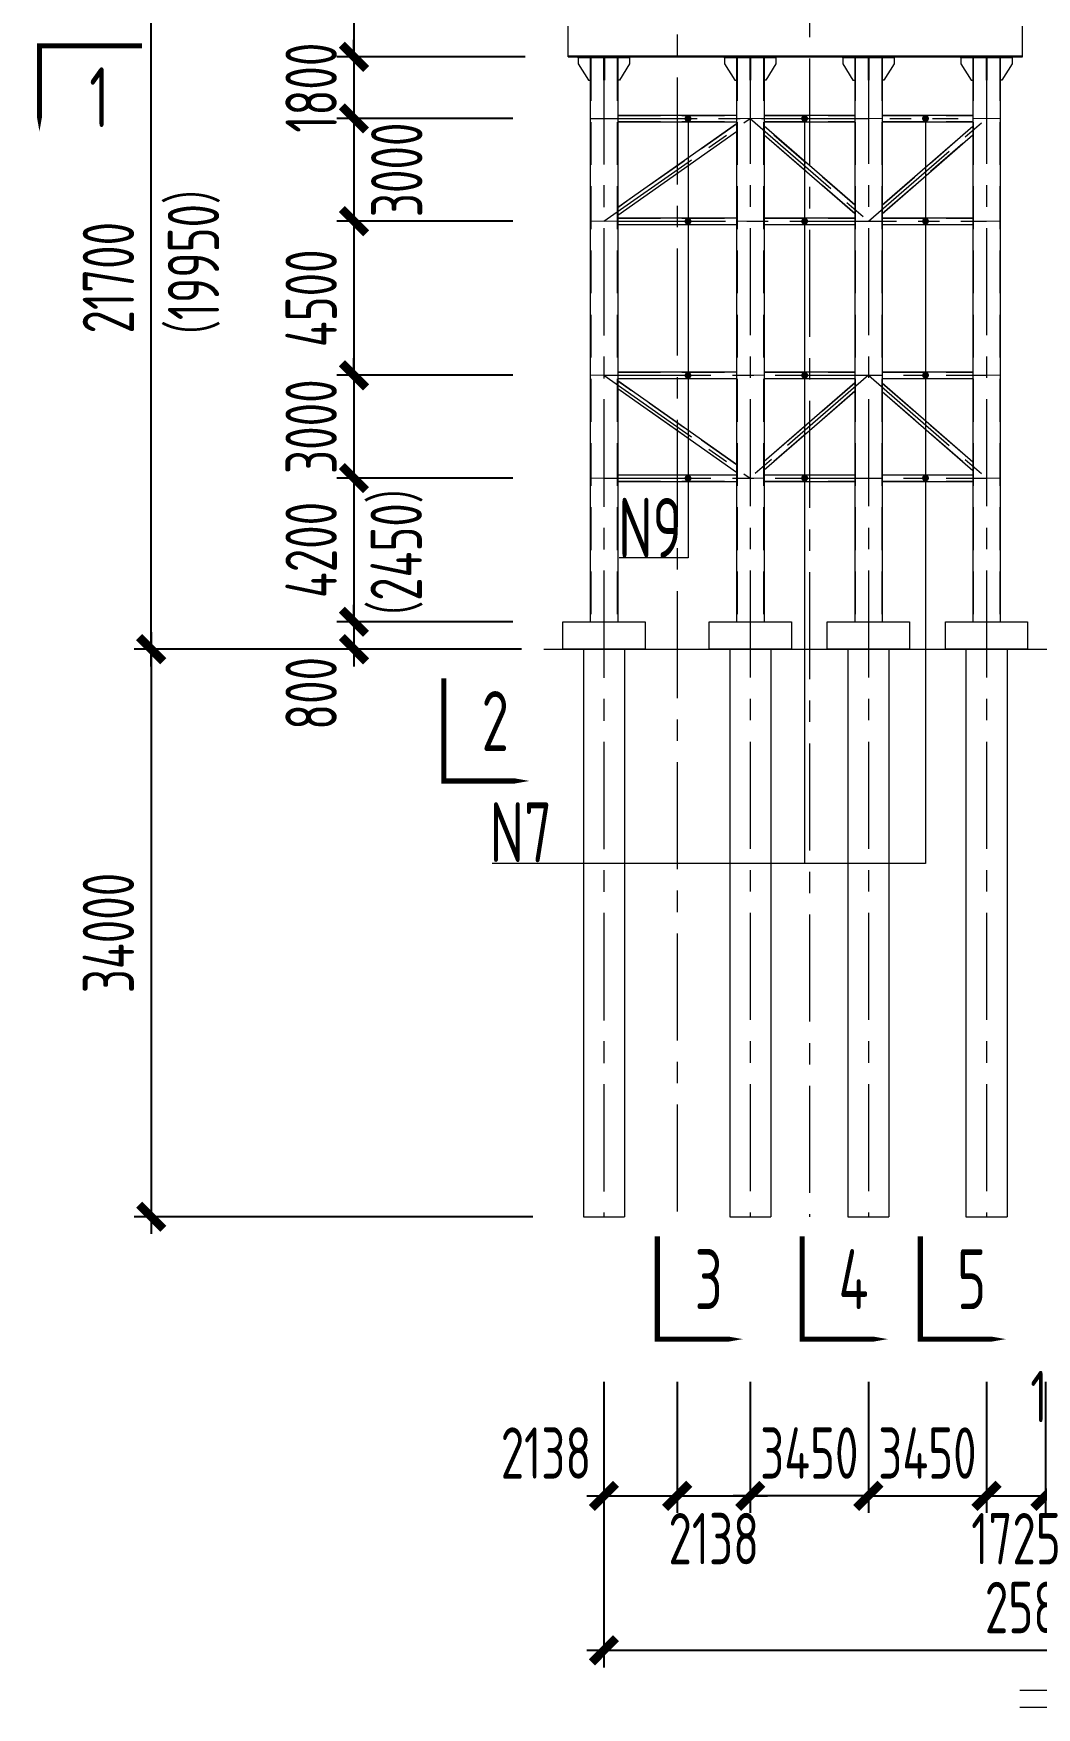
# Model space of a CAD drawing. Extents: x -2876908 to 633791, y -1383861 to 872234.
# Drawn here: x -1205358 to -1176051, y -777793 to -728903 of the extents above; entities that cross this region are included whole.
import ezdxf
from ezdxf.enums import TextEntityAlignment as Align

# ---------------------------------------------------------------- set-up
doc = ezdxf.new("R2010")
doc.units = 0
doc.header["$LTSCALE"] = 5
doc.header["$MEASUREMENT"] = 0
for name, pattern in [('CENTER', [2, 1.25, -0.25, 0.25, -0.25]), ('DASH', [0.35, 0.25, -0.1]), ('DASHED', [0.75, 0.5, -0.25])]:
    doc.linetypes.add(name, pattern=pattern)
doc.layers.get('0').update_dxf_attribs({"linetype": 'CONTINUOUS', "lineweight": 25})
doc.layers.get('DEFPOINTS').update_dxf_attribs({"color": 35, "linetype": 'CONTINUOUS', "lineweight": 13})
for name, color, linetype, lineweight in [('3中心线', 6, 'CENTER', 18), ('4虚线', 2, 'DASHED', 18), ('5标注', 3, 'CONTINUOUS', 15), ('6文本', 7, 'CONTINUOUS', 15), ('7边界线', 8, 'CONTINUOUS', 15), ('8轮廓线', 4, 'CONTINUOUS', 15), ('DIM', 3, 'CONTINUOUS', 0), ('REIND', 1, 'CONTINUOUS', 0), ('THIN', 7, 'CONTINUOUS', 0)]:
    doc.layers.add(name, color=color, linetype=linetype, lineweight=lineweight)
doc.styles.add('TSSD_Dimension', font='tssdeng.shx', dxfattribs={"width": 0.7, "bigfont": 'hztxt.shx'})
doc.styles.add('TSSD_NORM', font='tssdeng.shx', dxfattribs={"width": 0.7, "bigfont": 'hztxt.shx'})
doc.dimstyles.new('TSSD_100_100', dxfattribs={"dimtxt": 300, "dimasz": 100, "dimexe": 100, "dimexo": 250, "dimgap": 100, "dimtad": 1, "dimdec": 0, "dimzin": 0, "dimdsep": 46, "dimtxsty": 'TSSD_Dimension', "dimblk": 'ARCHTICK', "dimblk1": 'ARCHTICK', "dimblk2": 'ARCHTICK', "dimcen": 0, "dimdle": 100, "dimclrt": 7, "dimadec": 0, "dimazin": 0, "dimtfac": 1, "dimtdec": 0, "dimtix": 1, "dimtmove": 2, "dimatfit": 3, "dimfxl": 1, "dimtolj": 1, "dimtzin": 0, "dimarcsym": 0})

# ---------------------------------------------------------------- blocks, each defined once
blk = doc.blocks.new('_ArchTick')
at = {"color": 0, "linetype": 'ByBlock', "const_width": 0.5}
blk.add_lwpolyline([(-0.707, -0.707), (0.707, 0.707)], dxfattribs=at)
blk = doc.blocks.new('*D2102')
at = {"layer": 'DEFPOINTS', "color": 0, "transparency": 16777216}
for p in [(-1188689, -767034), (-1162889, -767034), (-1162889, -776122)]:
    blk.add_point(p, dxfattribs=at)
at = {"layer": 'DIM', "color": 0, "lineweight": -2, "transparency": 16777216}
for p, q in [((-1188689, -768284), (-1188689, -776622)), ((-1162889, -768284), (-1162889, -776622)), ((-1189189, -776122), (-1162389, -776122))]:
    blk.add_line(p, q, dxfattribs=at)
at = {"layer": 'DIM', "color": 0, "lineweight": -2, "transparency": 16777216, "xscale": 500, "yscale": 500, "zscale": 500, "rotation": 180}
blk.add_blockref('_ArchTick', (-1188689, -776122), dxfattribs=at)
at = {"layer": 'DIM', "color": 0, "lineweight": -2, "transparency": 16777216, "xscale": 500, "yscale": 500, "zscale": 500}
blk.add_blockref('_ArchTick', (-1162889, -776122), dxfattribs=at)
at = {"layer": 'DIM', "color": 7, "transparency": 16777216, "insert": (-1175789, -774872), "char_height": 1500, "attachment_point": 5, "style": 'TSSD_Dimension'}
blk.add_mtext('\\A1;25800', dxfattribs=at)
blk = doc.blocks.new('*D2103')
at = {"layer": 'DEFPOINTS', "color": 0, "transparency": 16777216}
for p in [(-1189852, -746886), (-1201918, -763459), (-1189514, -763459)]:
    blk.add_point(p, dxfattribs=at)
at = {"layer": 'DIM', "color": 0, "lineweight": -2, "transparency": 16777216}
for p, q in [((-1201918, -746386), (-1201918, -763959)), ((-1191102, -746886), (-1202418, -746886)), ((-1190764, -763459), (-1202418, -763459))]:
    blk.add_line(p, q, dxfattribs=at)
at = {"layer": 'DIM', "color": 0, "lineweight": -2, "transparency": 16777216, "xscale": 500, "yscale": 500, "zscale": 500}
for p, rotation in [((-1201918, -746886), 90), ((-1201918, -763459), 270)]:
    blk.add_blockref('_ArchTick', p, dxfattribs=dict(at, rotation=rotation))
at = {"layer": 'DIM', "color": 7, "transparency": 16777216, "insert": (-1203168, -755173), "char_height": 1500, "attachment_point": 5, "rotation": 90, "style": 'TSSD_Dimension'}
blk.add_mtext('\\A1;34000', dxfattribs=at)
blk = doc.blocks.new('*D2105')
at = {"layer": 'DEFPOINTS', "color": 0, "transparency": 16777216}
for p in [(-1190104, -731386), (-1195994, -734386), (-1190104, -734386)]:
    blk.add_point(p, dxfattribs=at)
at = {"layer": 'DIM', "color": 0, "lineweight": -2, "transparency": 16777216}
for p, q in [((-1195994, -730886), (-1195994, -734886)), ((-1191354, -731386), (-1196494, -731386)), ((-1191354, -734386), (-1196494, -734386))]:
    blk.add_line(p, q, dxfattribs=at)
at = {"layer": 'DIM', "color": 0, "lineweight": -2, "transparency": 16777216, "xscale": 500, "yscale": 500, "zscale": 500}
for p, rotation in [((-1195994, -731386), 90), ((-1195994, -734386), 270)]:
    blk.add_blockref('_ArchTick', p, dxfattribs=dict(at, rotation=rotation))
at = {"layer": 'DIM', "color": 7, "transparency": 16777216, "insert": (-1194744, -732886), "char_height": 1500, "attachment_point": 5, "rotation": 90, "style": 'TSSD_Dimension'}
blk.add_mtext('\\A1;3000', dxfattribs=at)
blk = doc.blocks.new('*D2107')
at = {"layer": 'DEFPOINTS', "color": 0, "transparency": 16777216}
for p in [(-1201918, -725186), (-1190104, -725186), (-1190104, -746886)]:
    blk.add_point(p, dxfattribs=at)
at = {"layer": 'DIM', "color": 0, "lineweight": -2, "transparency": 16777216}
for p, q in [((-1201918, -747386), (-1201918, -724686)), ((-1191354, -725186), (-1202418, -725186)), ((-1191354, -746886), (-1202418, -746886))]:
    blk.add_line(p, q, dxfattribs=at)
at = {"layer": 'DIM', "color": 0, "lineweight": -2, "transparency": 16777216, "xscale": 500, "yscale": 500, "zscale": 500}
for p, rotation in [((-1201918, -725186), 90), ((-1201918, -746886), 270)]:
    blk.add_blockref('_ArchTick', p, dxfattribs=dict(at, rotation=rotation))
at = {"layer": 'DIM', "color": 7, "transparency": 16777216, "insert": (-1203168, -736036), "char_height": 1500, "attachment_point": 5, "rotation": 90, "style": 'TSSD_Dimension'}
blk.add_mtext('\\A1;21700', dxfattribs=at)
blk = doc.blocks.new('*D2108')
at = {"layer": 'DEFPOINTS', "color": 0, "transparency": 16777216}
for p in [(-1190104, -725186), (-1195994, -729586), (-1189739, -729586)]:
    blk.add_point(p, dxfattribs=at)
at = {"layer": 'DIM', "color": 0, "lineweight": -2, "transparency": 16777216}
for p, q in [((-1195994, -724686), (-1195994, -730086)), ((-1191354, -725186), (-1196494, -725186)), ((-1190989, -729586), (-1196494, -729586))]:
    blk.add_line(p, q, dxfattribs=at)
at = {"layer": 'DIM', "color": 0, "lineweight": -2, "transparency": 16777216, "xscale": 500, "yscale": 500, "zscale": 500}
for p, rotation in [((-1195994, -725186), 90), ((-1195994, -729586), 270)]:
    blk.add_blockref('_ArchTick', p, dxfattribs=dict(at, rotation=rotation))
at = {"layer": 'DIM', "color": 7, "transparency": 16777216, "insert": (-1194744, -726536), "char_height": 1500, "attachment_point": 5, "rotation": 90, "style": 'TSSD_Dimension'}
blk.add_mtext('\\A1;4400', dxfattribs=at)
blk = doc.blocks.new('*D2109')
at = {"layer": 'DEFPOINTS', "color": 0, "transparency": 16777216}
for p in [(-1189739, -729586), (-1195994, -731386), (-1190104, -731386)]:
    blk.add_point(p, dxfattribs=at)
at = {"layer": 'DIM', "color": 0, "lineweight": -2, "transparency": 16777216}
for p, q in [((-1195994, -729586), (-1195994, -729086)), ((-1190989, -729586), (-1196494, -729586)), ((-1195994, -729586), (-1195994, -731386)), ((-1191354, -731386), (-1196494, -731386)), ((-1195994, -731386), (-1195994, -731886))]:
    blk.add_line(p, q, dxfattribs=at)
at = {"layer": 'DIM', "color": 0, "lineweight": -2, "transparency": 16777216, "xscale": 500, "yscale": 500, "zscale": 500}
for p, rotation in [((-1195994, -729586), 270), ((-1195994, -731386), 90)]:
    blk.add_blockref('_ArchTick', p, dxfattribs=dict(at, rotation=rotation))
at = {"layer": 'DIM', "color": 7, "transparency": 16777216, "insert": (-1197244, -730486), "char_height": 1500, "attachment_point": 5, "rotation": 90, "style": 'TSSD_Dimension'}
blk.add_mtext('\\A1;1800', dxfattribs=at)
blk = doc.blocks.new('*D2110')
at = {"layer": 'DEFPOINTS', "color": 0, "transparency": 16777216}
for p in [(-1190104, -734386), (-1195994, -738886), (-1190104, -738886)]:
    blk.add_point(p, dxfattribs=at)
at = {"layer": 'DIM', "color": 0, "lineweight": -2, "transparency": 16777216}
for p, q in [((-1195994, -733886), (-1195994, -739386)), ((-1191354, -734386), (-1196494, -734386)), ((-1191354, -738886), (-1196494, -738886))]:
    blk.add_line(p, q, dxfattribs=at)
at = {"layer": 'DIM', "color": 0, "lineweight": -2, "transparency": 16777216, "xscale": 500, "yscale": 500, "zscale": 500}
for p, rotation in [((-1195994, -734386), 90), ((-1195994, -738886), 270)]:
    blk.add_blockref('_ArchTick', p, dxfattribs=dict(at, rotation=rotation))
at = {"layer": 'DIM', "color": 7, "transparency": 16777216, "insert": (-1197244, -736636), "char_height": 1500, "attachment_point": 5, "rotation": 90, "style": 'TSSD_Dimension'}
blk.add_mtext('\\A1;4500', dxfattribs=at)
blk = doc.blocks.new('*D2111')
at = {"layer": 'DEFPOINTS', "color": 0, "transparency": 16777216}
for p in [(-1190104, -738886), (-1195994, -741886), (-1190104, -741886)]:
    blk.add_point(p, dxfattribs=at)
at = {"layer": 'DIM', "color": 0, "lineweight": -2, "transparency": 16777216}
for p, q in [((-1195994, -738886), (-1195994, -738386)), ((-1191354, -738886), (-1196494, -738886)), ((-1195994, -738886), (-1195994, -741886)), ((-1191354, -741886), (-1196494, -741886)), ((-1195994, -741886), (-1195994, -742386))]:
    blk.add_line(p, q, dxfattribs=at)
at = {"layer": 'DIM', "color": 0, "lineweight": -2, "transparency": 16777216, "xscale": 500, "yscale": 500, "zscale": 500}
for p, rotation in [((-1195994, -738886), 270), ((-1195994, -741886), 90)]:
    blk.add_blockref('_ArchTick', p, dxfattribs=dict(at, rotation=rotation))
at = {"layer": 'DIM', "color": 7, "transparency": 16777216, "insert": (-1197244, -740386), "char_height": 1500, "attachment_point": 5, "rotation": 90, "style": 'TSSD_Dimension'}
blk.add_mtext('\\A1;3000', dxfattribs=at)
blk = doc.blocks.new('*D2112')
at = {"layer": 'DEFPOINTS', "color": 0, "transparency": 16777216}
for p in [(-1190104, -741886), (-1195994, -746086), (-1190104, -746086)]:
    blk.add_point(p, dxfattribs=at)
at = {"layer": 'DIM', "color": 0, "lineweight": -2, "transparency": 16777216}
for p, q in [((-1195994, -741386), (-1195994, -746586)), ((-1191354, -741886), (-1196494, -741886)), ((-1191354, -746086), (-1196494, -746086))]:
    blk.add_line(p, q, dxfattribs=at)
at = {"layer": 'DIM', "color": 0, "lineweight": -2, "transparency": 16777216, "xscale": 500, "yscale": 500, "zscale": 500}
for p, rotation in [((-1195994, -741886), 90), ((-1195994, -746086), 270)]:
    blk.add_blockref('_ArchTick', p, dxfattribs=dict(at, rotation=rotation))
at = {"layer": 'DIM', "color": 7, "transparency": 16777216, "insert": (-1197244, -743986), "char_height": 1500, "attachment_point": 5, "rotation": 90, "style": 'TSSD_Dimension'}
blk.add_mtext('\\A1;4200', dxfattribs=at)
blk = doc.blocks.new('*D2113')
at = {"layer": 'DEFPOINTS', "color": 0, "transparency": 16777216}
for p in [(-1190104, -746086), (-1195994, -746886), (-1190104, -746886)]:
    blk.add_point(p, dxfattribs=at)
at = {"layer": 'DIM', "color": 0, "lineweight": -2, "transparency": 16777216}
for p, q in [((-1195994, -746086), (-1195994, -745586)), ((-1191354, -746086), (-1196494, -746086)), ((-1195994, -746086), (-1195994, -746886)), ((-1191354, -746886), (-1196494, -746886)), ((-1195994, -746886), (-1195994, -747386))]:
    blk.add_line(p, q, dxfattribs=at)
at = {"layer": 'DIM', "color": 0, "lineweight": -2, "transparency": 16777216, "xscale": 500, "yscale": 500, "zscale": 500}
for p, rotation in [((-1195994, -746086), 270), ((-1195994, -746886), 90)]:
    blk.add_blockref('_ArchTick', p, dxfattribs=dict(at, rotation=rotation))
at = {"layer": 'DIM', "color": 7, "transparency": 16777216, "insert": (-1197244, -748176), "char_height": 1500, "attachment_point": 5, "rotation": 90, "style": 'TSSD_Dimension'}
blk.add_mtext('\\A1;800', dxfattribs=at)
blk = doc.blocks.new('*D2140')
at = {"layer": 'DEFPOINTS', "color": 0, "transparency": 16777216}
for p in [(-1180964, -767034), (-1177514, -767034), (-1177514, -771612)]:
    blk.add_point(p, dxfattribs=at)
at = {"layer": 'DIM', "color": 0, "lineweight": -2, "transparency": 16777216}
for p, q in [((-1180964, -768284), (-1180964, -772112)), ((-1177514, -768284), (-1177514, -772112)), ((-1180964, -771612), (-1181464, -771612)), ((-1180964, -771612), (-1177514, -771612)), ((-1177514, -771612), (-1177014, -771612))]:
    blk.add_line(p, q, dxfattribs=at)
at = {"layer": 'DIM', "color": 0, "lineweight": -2, "transparency": 16777216, "xscale": 500, "yscale": 500, "zscale": 500}
blk.add_blockref('_ArchTick', (-1180964, -771612), dxfattribs=at)
at = {"layer": 'DIM', "color": 0, "lineweight": -2, "transparency": 16777216, "xscale": 500, "yscale": 500, "zscale": 500, "rotation": 180}
blk.add_blockref('_ArchTick', (-1177514, -771612), dxfattribs=at)
at = {"layer": 'DIM', "color": 7, "transparency": 16777216, "insert": (-1179239, -770362), "char_height": 1500, "attachment_point": 5, "style": 'TSSD_Dimension'}
blk.add_mtext('\\A1;3450', dxfattribs=at)
blk = doc.blocks.new('*D2141')
at = {"layer": 'DEFPOINTS', "color": 0, "transparency": 16777216}
for p in [(-1177514, -767034), (-1175789, -767034), (-1175789, -771612)]:
    blk.add_point(p, dxfattribs=at)
at = {"layer": 'DIM', "color": 0, "lineweight": -2, "transparency": 16777216}
for p, q in [((-1177514, -768284), (-1177514, -772112)), ((-1175789, -768284), (-1175789, -772112)), ((-1178014, -771612), (-1175289, -771612))]:
    blk.add_line(p, q, dxfattribs=at)
at = {"layer": 'DIM', "color": 0, "lineweight": -2, "transparency": 16777216, "xscale": 500, "yscale": 500, "zscale": 500, "rotation": 180}
blk.add_blockref('_ArchTick', (-1177514, -771612), dxfattribs=at)
at = {"layer": 'DIM', "color": 0, "lineweight": -2, "transparency": 16777216, "xscale": 500, "yscale": 500, "zscale": 500}
blk.add_blockref('_ArchTick', (-1175789, -771612), dxfattribs=at)
at = {"layer": 'DIM', "color": 7, "transparency": 16777216, "insert": (-1176651, -772862), "char_height": 1500, "attachment_point": 5, "style": 'TSSD_Dimension'}
blk.add_mtext('\\A1;1725', dxfattribs=at)
blk = doc.blocks.new('*D2142')
at = {"layer": 'DEFPOINTS', "color": 0, "transparency": 16777216}
for p in [(-1175789, -767034), (-1174064, -767034), (-1174064, -771612)]:
    blk.add_point(p, dxfattribs=at)
at = {"layer": 'DIM', "color": 0, "lineweight": -2, "transparency": 16777216}
for p, q in [((-1175789, -768284), (-1175789, -772112)), ((-1174064, -768284), (-1174064, -772112)), ((-1176289, -771612), (-1173564, -771612))]:
    blk.add_line(p, q, dxfattribs=at)
at = {"layer": 'DIM', "color": 0, "lineweight": -2, "transparency": 16777216, "xscale": 500, "yscale": 500, "zscale": 500, "rotation": 180}
blk.add_blockref('_ArchTick', (-1175789, -771612), dxfattribs=at)
at = {"layer": 'DIM', "color": 0, "lineweight": -2, "transparency": 16777216, "xscale": 500, "yscale": 500, "zscale": 500}
blk.add_blockref('_ArchTick', (-1174064, -771612), dxfattribs=at)
at = {"layer": 'DIM', "color": 7, "transparency": 16777216, "insert": (-1174926, -768712), "char_height": 1500, "attachment_point": 5, "style": 'TSSD_Dimension'}
blk.add_mtext('\\A1;1725', dxfattribs=at)
blk = doc.blocks.new('*D2273')
at = {"layer": 'DEFPOINTS', "color": 0, "transparency": 16777216}
for p in [(-1184414, -767034), (-1180964, -767034), (-1184414, -771612)]:
    blk.add_point(p, dxfattribs=at)
at = {"layer": 'DIM', "color": 0, "lineweight": -2, "transparency": 16777216}
for p, q in [((-1184414, -768284), (-1184414, -772112)), ((-1180964, -768284), (-1180964, -772112)), ((-1184414, -771612), (-1184914, -771612)), ((-1180964, -771612), (-1184414, -771612)), ((-1180964, -771612), (-1180464, -771612))]:
    blk.add_line(p, q, dxfattribs=at)
at = {"layer": 'DIM', "color": 0, "lineweight": -2, "transparency": 16777216, "xscale": 500, "yscale": 500, "zscale": 500}
blk.add_blockref('_ArchTick', (-1184414, -771612), dxfattribs=at)
at = {"layer": 'DIM', "color": 0, "lineweight": -2, "transparency": 16777216, "xscale": 500, "yscale": 500, "zscale": 500, "rotation": 180}
blk.add_blockref('_ArchTick', (-1180964, -771612), dxfattribs=at)
at = {"layer": 'DIM', "color": 7, "transparency": 16777216, "insert": (-1182689, -770362), "char_height": 1500, "attachment_point": 5, "style": 'TSSD_Dimension'}
blk.add_mtext('\\A1;3450', dxfattribs=at)
blk = doc.blocks.new('*D2274')
at = {"layer": 'DEFPOINTS', "color": 0, "transparency": 16777216}
for p in [(-1188689, -767034), (-1186551, -767034), (-1186551, -771612)]:
    blk.add_point(p, dxfattribs=at)
at = {"layer": 'DIM', "color": 0, "lineweight": -2, "transparency": 16777216}
for p, q in [((-1188689, -768284), (-1188689, -772112)), ((-1186551, -768284), (-1186551, -772112)), ((-1189189, -771612), (-1186051, -771612))]:
    blk.add_line(p, q, dxfattribs=at)
at = {"layer": 'DIM', "color": 0, "lineweight": -2, "transparency": 16777216, "xscale": 500, "yscale": 500, "zscale": 500, "rotation": 180}
blk.add_blockref('_ArchTick', (-1188689, -771612), dxfattribs=at)
at = {"layer": 'DIM', "color": 0, "lineweight": -2, "transparency": 16777216, "xscale": 500, "yscale": 500, "zscale": 500}
blk.add_blockref('_ArchTick', (-1186551, -771612), dxfattribs=at)
at = {"layer": 'DIM', "color": 7, "transparency": 16777216, "insert": (-1190383, -770362), "char_height": 1500, "attachment_point": 5, "style": 'TSSD_Dimension'}
blk.add_mtext('\\A1;2138', dxfattribs=at)
blk = doc.blocks.new('*D2275')
at = {"layer": 'DEFPOINTS', "color": 0, "transparency": 16777216}
for p in [(-1186551, -767034), (-1184414, -767034), (-1184414, -771612)]:
    blk.add_point(p, dxfattribs=at)
at = {"layer": 'DIM', "color": 0, "lineweight": -2, "transparency": 16777216}
for p, q in [((-1186551, -768284), (-1186551, -772112)), ((-1184414, -768284), (-1184414, -772112)), ((-1187051, -771612), (-1183914, -771612))]:
    blk.add_line(p, q, dxfattribs=at)
at = {"layer": 'DIM', "color": 0, "lineweight": -2, "transparency": 16777216, "xscale": 500, "yscale": 500, "zscale": 500, "rotation": 180}
blk.add_blockref('_ArchTick', (-1186551, -771612), dxfattribs=at)
at = {"layer": 'DIM', "color": 0, "lineweight": -2, "transparency": 16777216, "xscale": 500, "yscale": 500, "zscale": 500}
blk.add_blockref('_ArchTick', (-1184414, -771612), dxfattribs=at)
at = {"layer": 'DIM', "color": 7, "transparency": 16777216, "insert": (-1185482, -772862), "char_height": 1500, "attachment_point": 5, "style": 'TSSD_Dimension'}
blk.add_mtext('\\A1;2138', dxfattribs=at)

msp = doc.modelspace()

# ---------------------------------------------------------------- linework, layer by layer
at = {"layer": '3中心线', "ltscale": 500}
for p, q in [((-1182688.605, -724636.067), (-1182688.605, -763459.412)), ((-1186551.105, -725186.067), (-1186551.105, -763459.412)), ((-1188688.605, -729586.067), (-1188688.605, -763459.412)), ((-1188688.605, -729600.525), (-1188688.605, -763459.412)), ((-1184413.605, -729586.067), (-1184413.605, -763459.412)), ((-1180963.605, -729586.067), (-1180963.605, -763459.412)), ((-1177513.605, -729586.067), (-1177513.605, -763459.412)), ((-1189088.605, -731386.067), (-1178338.605, -731386.067)), ((-1188688.605, -734386.067), (-1184421.88, -731386.067)), ((-1184421.88, -731386.067), (-1180963.605, -734386.067)), ((-1180963.605, -734386.067), (-1177513.605, -731386.067)), ((-1188263.605, -734386.067), (-1177513.605, -734386.067)), ((-1188688.605, -738886.067), (-1177513.605, -738886.067)), ((-1188688.605, -738886.067), (-1184421.88, -741886.067)), ((-1180963.605, -738886.067), (-1184421.88, -741886.067)), ((-1180963.605, -738886.067), (-1177513.605, -741886.067)), ((-1188688.605, -741886.067), (-1177513.605, -741886.067))]:
    msp.add_line(p, q, dxfattribs=at)
at = {"layer": '4虚线', "ltscale": 500}
for p, q in [((-1189076.605, -729616.067), (-1189076.605, -746086.067)), ((-1188300.605, -729616.067), (-1188300.605, -746086.067)), ((-1184801.605, -729616.067), (-1184801.605, -746086.067)), ((-1184025.605, -729616.067), (-1184025.605, -746086.067)), ((-1181351.605, -729616.067), (-1181351.605, -746086.067)), ((-1180575.605, -729616.067), (-1180575.605, -746086.067)), ((-1177901.605, -729616.067), (-1177901.605, -746086.067)), ((-1177125.605, -729616.067), (-1177125.605, -746086.067)), ((-1188288.605, -731295.067), (-1184813.605, -731295.067)), ((-1184013.605, -731295.067), (-1181363.605, -731295.067)), ((-1180563.605, -731295.067), (-1177913.605, -731295.067)), ((-1188288.605, -731477.067), (-1184813.605, -731477.067)), ((-1184813.605, -731550.252), (-1188288.605, -733993.578)), ((-1184013.605, -731477.067), (-1181363.605, -731477.067)), ((-1181363.605, -733918.604), (-1184013.605, -731619.771)), ((-1181363.605, -734159.542), (-1184013.605, -731860.708)), ((-1180563.605, -731477.067), (-1177913.605, -731477.067)), ((-1180563.605, -733917.648), (-1177913.605, -731613.3)), ((-1180563.605, -734158.833), (-1177913.605, -731854.486)), ((-1188288.605, -734295.067), (-1184813.605, -734295.067)), ((-1184013.605, -734295.067), (-1181363.605, -734295.067)), ((-1180563.605, -734295.067), (-1177913.605, -734295.067)), ((-1188288.605, -734477.067), (-1184813.605, -734477.067)), ((-1184013.605, -734477.067), (-1181363.605, -734477.067)), ((-1180563.605, -734477.067), (-1177913.605, -734477.067)), ((-1188288.605, -738795.067), (-1184813.605, -738795.067)), ((-1188288.605, -738977.067), (-1184813.605, -738977.067)), ((-1184813.605, -741499.397), (-1188288.605, -739056.07)), ((-1184013.605, -738795.067), (-1181363.605, -738795.067)), ((-1184013.605, -738977.067), (-1181363.605, -738977.067)), ((-1181363.605, -739112.592), (-1184013.605, -741411.425)), ((-1180563.605, -738795.067), (-1177913.605, -738795.067)), ((-1180563.605, -738977.067), (-1177913.605, -738977.067)), ((-1180563.605, -739113.3), (-1177913.605, -741417.648)), ((-1184813.605, -741721.882), (-1188288.605, -739278.555)), ((-1181363.605, -739353.529), (-1184013.605, -741652.362)), ((-1180563.605, -739354.486), (-1177913.605, -741658.833)), ((-1188288.605, -741795.067), (-1184813.605, -741795.067)), ((-1188288.605, -741977.067), (-1184813.605, -741977.067)), ((-1184013.605, -741795.067), (-1181363.605, -741795.067)), ((-1184013.605, -741977.067), (-1181363.605, -741977.067)), ((-1180563.605, -741795.067), (-1177913.605, -741795.067)), ((-1180563.605, -741977.067), (-1177913.605, -741977.067))]:
    msp.add_line(p, q, dxfattribs=at)
at = {"layer": '5标注'}
for p, q in [((-1186234.096, -731391.182), (-1186234.096, -744218.582)), ((-1182826.574, -731386.067), (-1182826.574, -753140.049)), ((-1179294.497, -731386.067), (-1179294.497, -753140.049)), ((-1186234.096, -744218.582), (-1188247.985, -744218.582)), ((-1179294.497, -753140.049), (-1191960.201, -753140.049))]:
    msp.add_line(p, q, dxfattribs=at)
at = {"layer": '5标注', "flags": 128}
for points in [[(-1202182.537, -729265.223, 150, 150, 0), (-1205182.537, -729265.223, 150, 150, 0), (-1205182.537, -730765.223, 350, 0, 0), (-1205182.537, -731765.223, 0, 0, 0)], [(-1193366.164, -747732.629, 150, 150, 0), (-1193366.164, -750732.629, 150, 150, 0), (-1191866.164, -750732.629, 350, 0, 0), (-1190866.164, -750732.629, 0, 0, 0)], [(-1187129.622, -764033.956, 150, 150, 0), (-1187129.622, -767033.956, 150, 150, 0), (-1185629.622, -767033.956, 350, 0, 0), (-1184629.622, -767033.956, 0, 0, 0)], [(-1182896.776, -764033.956, 150, 150, 0), (-1182896.776, -767033.956, 150, 150, 0), (-1181396.776, -767033.956, 350, 0, 0), (-1180396.776, -767033.956, 0, 0, 0)], [(-1179446.776, -764033.956, 150, 150, 0), (-1179446.776, -767033.956, 150, 150, 0), (-1177946.776, -767033.956, 350, 0, 0), (-1176946.776, -767033.956, 0, 0, 0)]]:
    msp.add_lwpolyline(points, format="xyseb", dxfattribs=at)
at = {"layer": '5标注', "linetype": 'DASH', "ltscale": 100, "const_width": 30, "flags": 128}
for points in [[(-1189088.605, -731386.067), (-1188288.605, -731386.067)], [(-1189088.605, -731386.067), (-1188288.605, -731386.067)], [(-1184813.605, -731386.067), (-1184013.605, -731386.067)], [(-1181363.605, -731386.067), (-1180563.605, -731386.067)], [(-1177913.605, -731386.067), (-1177113.605, -731386.067)], [(-1189088.605, -734386.067), (-1188288.605, -734386.067)], [(-1189088.605, -734386.067), (-1188288.605, -734386.067)], [(-1184813.605, -734386.067), (-1184013.605, -734386.067)], [(-1181363.605, -734386.067), (-1180563.605, -734386.067)], [(-1177913.605, -734386.067), (-1177113.605, -734386.067)], [(-1189088.605, -738886.067), (-1188288.605, -738886.067)], [(-1189088.605, -738886.067), (-1188288.605, -738886.067)], [(-1184813.605, -738886.067), (-1184013.605, -738886.067)], [(-1181363.605, -738886.067), (-1180563.605, -738886.067)], [(-1177913.605, -738886.067), (-1177113.605, -738886.067)], [(-1189088.605, -741886.067), (-1188288.605, -741886.067)], [(-1189088.605, -741886.067), (-1188288.605, -741886.067)], [(-1184813.605, -741886.067), (-1184013.605, -741886.067)], [(-1181363.605, -741886.067), (-1180563.605, -741886.067)], [(-1177913.605, -741886.067), (-1177113.605, -741886.067)]]:
    msp.add_lwpolyline(points, dxfattribs=at)
at = {"layer": '7边界线'}
msp.add_line((-1190443.97, -746886.067), (-1153800.206, -746886.067), dxfattribs=at)
at = {"layer": '8轮廓线'}
for p, q in [((-1189738.605, -729586.067), (-1189738.605, -728686.067)), ((-1176463.605, -729586.067), (-1176463.605, -728686.067)), ((-1189738.605, -729556.067), (-1176463.605, -729556.067)), ((-1189738.605, -729586.067), (-1176463.605, -729586.067)), ((-1189438.605, -729616.067), (-1189438.605, -729586.067)), ((-1189438.605, -729586.067), (-1187938.605, -729586.067)), ((-1187938.605, -729616.067), (-1189438.605, -729616.067)), ((-1189438.605, -729616.067), (-1189438.605, -729786.067)), ((-1189438.605, -729786.067), (-1189138.605, -730266.067)), ((-1189088.605, -729586.067), (-1188288.605, -729586.067)), ((-1189088.605, -729616.067), (-1189088.605, -746086.067)), ((-1188698.605, -729616.067), (-1188698.605, -730266.067)), ((-1188678.605, -729616.067), (-1188678.605, -730266.067)), ((-1188288.605, -729616.067), (-1188288.605, -746086.067)), ((-1187938.605, -729786.067), (-1188238.9, -730266.067)), ((-1187938.605, -729616.067), (-1187938.605, -729586.067)), ((-1187938.605, -729616.067), (-1187938.605, -729786.067)), ((-1185163.605, -729616.067), (-1185163.605, -729586.067)), ((-1185163.605, -729586.067), (-1183663.605, -729586.067)), ((-1183663.605, -729616.067), (-1185163.605, -729616.067)), ((-1185163.605, -729616.067), (-1185163.605, -729786.067)), ((-1185163.605, -729786.067), (-1184863.605, -730266.067)), ((-1184813.605, -729586.067), (-1184013.605, -729586.067)), ((-1184813.605, -729616.067), (-1184813.605, -746086.067)), ((-1184423.605, -729616.067), (-1184423.605, -730266.067)), ((-1184403.605, -729616.067), (-1184403.605, -730266.067)), ((-1184013.605, -729616.067), (-1184013.605, -746086.067)), ((-1183663.605, -729786.067), (-1183963.9, -730266.067)), ((-1183663.605, -729616.067), (-1183663.605, -729586.067)), ((-1183663.605, -729616.067), (-1183663.605, -729786.067)), ((-1181713.605, -729616.067), (-1181713.605, -729586.067)), ((-1181713.605, -729586.067), (-1180213.605, -729586.067)), ((-1180213.605, -729616.067), (-1181713.605, -729616.067)), ((-1181713.605, -729616.067), (-1181713.605, -729786.067)), ((-1181713.605, -729786.067), (-1181413.605, -730266.067)), ((-1181363.605, -729586.067), (-1180563.605, -729586.067)), ((-1181363.605, -729616.067), (-1181363.605, -746086.067)), ((-1180973.605, -729616.067), (-1180973.605, -730266.067)), ((-1180953.605, -729616.067), (-1180953.605, -730266.067)), ((-1180563.605, -729616.067), (-1180563.605, -746086.067)), ((-1180213.605, -729786.067), (-1180513.9, -730266.067)), ((-1180213.605, -729616.067), (-1180213.605, -729586.067)), ((-1180213.605, -729616.067), (-1180213.605, -729786.067)), ((-1178263.605, -729616.067), (-1178263.605, -729586.067)), ((-1178263.605, -729586.067), (-1176763.605, -729586.067)), ((-1176763.605, -729616.067), (-1178263.605, -729616.067)), ((-1178263.605, -729616.067), (-1178263.605, -729786.067)), ((-1178263.605, -729786.067), (-1177963.605, -730266.067)), ((-1177913.605, -729586.067), (-1177113.605, -729586.067)), ((-1177913.605, -729616.067), (-1177913.605, -746086.067)), ((-1177523.605, -729616.067), (-1177523.605, -730266.067)), ((-1177503.605, -729616.067), (-1177503.605, -730266.067)), ((-1177113.605, -729616.067), (-1177113.605, -746086.067)), ((-1176763.605, -729786.067), (-1177063.9, -730266.067)), ((-1176763.605, -729616.067), (-1176763.605, -729586.067)), ((-1176763.605, -729616.067), (-1176763.605, -729786.067)), ((-1189138.605, -730266.067), (-1189088.605, -730266.067)), ((-1188678.605, -730266.067), (-1188698.605, -730266.067)), ((-1188238.9, -730266.067), (-1188288.605, -730266.067)), ((-1184863.605, -730266.067), (-1184813.605, -730266.067)), ((-1184403.605, -730266.067), (-1184423.605, -730266.067)), ((-1183963.9, -730266.067), (-1184013.605, -730266.067)), ((-1181413.605, -730266.067), (-1181363.605, -730266.067)), ((-1180953.605, -730266.067), (-1180973.605, -730266.067)), ((-1180513.9, -730266.067), (-1180563.605, -730266.067)), ((-1177963.605, -730266.067), (-1177913.605, -730266.067)), ((-1177503.605, -730266.067), (-1177523.605, -730266.067)), ((-1177063.9, -730266.067), (-1177113.605, -730266.067)), ((-1188288.605, -731289.067), (-1184813.605, -731289.067)), ((-1184013.605, -731289.067), (-1181363.605, -731289.067)), ((-1180563.605, -731289.067), (-1177913.605, -731289.067)), ((-1188288.605, -731483.067), (-1184813.605, -731483.067)), ((-1184813.605, -731542.917), (-1188288.605, -733986.243)), ((-1184813.605, -731780.071), (-1188288.605, -734223.398)), ((-1184013.605, -731483.067), (-1181363.605, -731483.067)), ((-1181363.605, -733910.661), (-1184013.605, -731611.828)), ((-1181363.605, -734167.485), (-1184013.605, -731868.651)), ((-1180563.605, -731483.067), (-1177913.605, -731483.067)), ((-1180563.605, -733909.697), (-1177913.605, -731605.349)), ((-1180563.605, -734166.785), (-1177913.605, -731862.437)), ((-1188288.605, -734289.067), (-1184813.605, -734289.067)), ((-1184013.605, -734289.067), (-1181363.605, -734289.067)), ((-1180563.605, -734289.067), (-1177913.605, -734289.067)), ((-1188288.605, -734483.067), (-1184813.605, -734483.067)), ((-1184013.605, -734483.067), (-1181363.605, -734483.067)), ((-1180563.605, -734483.067), (-1177913.605, -734483.067)), ((-1188288.605, -738789.067), (-1184813.605, -738789.067)), ((-1188288.605, -738983.067), (-1184813.605, -738983.067)), ((-1184813.605, -741492.062), (-1188288.605, -739048.736)), ((-1184013.605, -738789.067), (-1181363.605, -738789.067)), ((-1184013.605, -738983.067), (-1181363.605, -738983.067)), ((-1181363.605, -739104.649), (-1184013.605, -741403.482)), ((-1180563.605, -738789.067), (-1177913.605, -738789.067)), ((-1180563.605, -738983.067), (-1177913.605, -738983.067)), ((-1180563.605, -739105.349), (-1177913.605, -741409.697)), ((-1184813.605, -741729.217), (-1188288.605, -739285.89)), ((-1181363.605, -739361.472), (-1184013.605, -741660.305)), ((-1180563.605, -739362.437), (-1177913.605, -741666.785)), ((-1188288.605, -741789.067), (-1184813.605, -741789.067)), ((-1188288.605, -741983.067), (-1184813.605, -741983.067)), ((-1184013.605, -741789.067), (-1181363.605, -741789.067)), ((-1184013.605, -741983.067), (-1181363.605, -741983.067)), ((-1180563.605, -741789.067), (-1177913.605, -741789.067)), ((-1180563.605, -741983.067), (-1177913.605, -741983.067)), ((-1189288.605, -746886.067), (-1189288.605, -763459.412)), ((-1188088.605, -746886.067), (-1188088.605, -763459.412)), ((-1185013.605, -746886.067), (-1185013.605, -763459.412)), ((-1183813.605, -746886.067), (-1183813.605, -763459.412)), ((-1181563.605, -746886.067), (-1181563.605, -763459.412)), ((-1180363.605, -746886.067), (-1180363.605, -763459.412)), ((-1178113.605, -746886.067), (-1178113.605, -763459.412)), ((-1176913.605, -746886.067), (-1176913.605, -763459.412)), ((-1189288.605, -763459.412), (-1188088.605, -763459.412)), ((-1185013.605, -763459.412), (-1183813.605, -763459.412)), ((-1181563.605, -763459.412), (-1180363.605, -763459.412)), ((-1178113.605, -763459.412), (-1176913.605, -763459.412))]:
    msp.add_line(p, q, dxfattribs=at)
for points in [[(-1189888.605, -746886.067), (-1189888.605, -746086.067), (-1187488.605, -746086.067), (-1187488.605, -746886.067)], [(-1185613.605, -746886.067), (-1185613.605, -746086.067), (-1183213.605, -746086.067), (-1183213.605, -746886.067)], [(-1182163.605, -746886.067), (-1182163.605, -746086.067), (-1179763.605, -746086.067), (-1179763.605, -746886.067)], [(-1178713.605, -746886.067), (-1178713.605, -746086.067), (-1176313.605, -746086.067), (-1176313.605, -746886.067)]]:
    msp.add_lwpolyline(points, close=True, dxfattribs=at)
at = {"layer": 'REIND', "const_width": 100}
for points in [[(-1186284.096, -731391.182, 1), (-1186184.096, -731391.182, 1)], [(-1182876.574, -731386.067, 1), (-1182776.574, -731386.067, 1)], [(-1179344.497, -731386.067, 1), (-1179244.497, -731386.067, 1)], [(-1186284.096, -734391.182, 1), (-1186184.096, -734391.182, 1)], [(-1182876.574, -734386.067, 1), (-1182776.574, -734386.067, 1)], [(-1179344.497, -734386.067, 1), (-1179244.497, -734386.067, 1)], [(-1186284.096, -738891.182, 1), (-1186184.096, -738891.182, 1)], [(-1182876.574, -738886.067, 1), (-1182776.574, -738886.067, 1)], [(-1179344.497, -738886.067, 1), (-1179244.497, -738886.067, 1)], [(-1186284.096, -741891.182, 1), (-1186184.096, -741891.182, 1)], [(-1182876.574, -741886.067, 1), (-1182776.574, -741886.067, 1)], [(-1179344.497, -741886.067, 1), (-1179244.497, -741886.067, 1)]]:
    msp.add_lwpolyline(points, format="xyb", close=True, dxfattribs=at)
at = {"layer": 'THIN'}
for p, q in [((-1175038.608, -777293.036), (-1176538.608, -777293.036)), ((-1175038.608, -777793.036), (-1176538.608, -777793.036))]:
    msp.add_line(p, q, dxfattribs=at)

# ---------------------------------------------------------------- texts
at = {"layer": '5标注', "color": 7, "char_height": 1750, "attachment_point": 9, "style": 'TSSD_NORM'}
for s, insert in [('N9', (-1186408.493, -744218.582)), ('N7', (-1190208.066, -753107.549))]:
    msp.add_mtext(s, dxfattribs=dict(at, insert=insert))
at = {"layer": '6文本', "style": 'TSSD_NORM', "width": 0.7}
for s, p in [('1', (-1203432.537, -730765.223)), ('2', (-1191866.164, -748982.629)), ('3', (-1185629.622, -765283.956)), ('4', (-1181396.776, -765283.956)), ('5', (-1177946.776, -765283.956))]:
    msp.add_text(s, height=1750, dxfattribs=at).set_placement(p, align=Align.MIDDLE_CENTER)
at = {"layer": 'DIM', "color": 7, "char_height": 1500, "attachment_point": 5, "rotation": 90, "style": 'TSSD_Dimension'}
for s, insert in [('\\A1;（19950）', (-1200667.824, -735578.719)), ('\\A1;（2450）', (-1194744.462, -744046.823))]:
    msp.add_mtext(s, dxfattribs=dict(at, insert=insert))

# ---------------------------------------------------------------- dimensions: what is measured, and where the dimension line sits
at = {"layer": 'DIM'}
for base, p1, p2, picture, middle in [((-1195994.462, -729586.067), (-1190103.605, -725186.067), (-1189738.605, -729586.067), '*D2108', (-1194744.462, -726536.067)), ((-1195994.462, -734386.067), (-1190103.605, -731386.067), (-1190103.605, -734386.067), '*D2105', (-1194744.462, -732886.067)), ((-1195994.462, -746886.067), (-1190103.605, -746086.067), (-1190103.605, -746886.067), '*D2113', (-1197244.462, -748176.451))]:
    dim = msp.add_linear_dim(base=base, p1=p1, p2=p2, angle=90, dimstyle='TSSD_100_100', override={"dimtxt": 1500, "dimasz": 500, "dimexe": 500, "dimexo": 1250, "dimgap": 500, "dimdle": 500}, dxfattribs=at)
    dim.commit()
    dim.dimension.update_dxf_attribs({"geometry": picture, "text_midpoint": middle, "dimtype": 160})
for base, p1, p2, picture, middle in [((-1201917.824, -725186.067), (-1190103.605, -746886.067), (-1190103.605, -725186.067), '*D2107', (-1203167.824, -736036.067)), ((-1195994.462, -731386.067), (-1189738.605, -729586.067), (-1190103.605, -731386.067), '*D2109', (-1197244.462, -730486.067)), ((-1195994.462, -738886.067), (-1190103.605, -734386.067), (-1190103.605, -738886.067), '*D2110', (-1197244.462, -736636.067)), ((-1195994.462, -741886.067), (-1190103.605, -738886.067), (-1190103.605, -741886.067), '*D2111', (-1197244.462, -740386.067)), ((-1195994.462, -746086.067), (-1190103.605, -741886.067), (-1190103.605, -746086.067), '*D2112', (-1197244.462, -743986.067))]:
    dim = msp.add_linear_dim(base=base, p1=p1, p2=p2, angle=90, dimstyle='TSSD_100_100', override={"dimtxt": 1500, "dimasz": 500, "dimexe": 500, "dimexo": 1250, "dimgap": 500, "dimdle": 500}, dxfattribs=at)
    dim.commit()
    dim.dimension.update_dxf_attribs({"geometry": picture, "text_midpoint": middle})
dim = msp.add_linear_dim(base=(-1201917.824, -763459.412), p1=(-1189852.239, -746886.067), p2=(-1189513.605, -763459.412), angle=90, text='34000', dimstyle='TSSD_100_100', override={"dimtxt": 1500, "dimasz": 500, "dimexe": 500, "dimexo": 1250, "dimgap": 500, "dimdle": 500}, dxfattribs=at)
dim.commit()
dim.dimension.update_dxf_attribs({"geometry": '*D2103', "text_midpoint": (-1203167.824, -755172.739)})
for base, p1, p2, picture, middle in [((-1186551.104619855, -771612.016680304), (-1188688.604619855, -767033.956159994), (-1186551.104619855, -767033.956159994), '*D2274', (-1190382.835389086, -770362.016680304)), ((-1184413.604619855, -771612.016680304), (-1186551.104619855, -767033.956159994), (-1184413.604619855, -767033.956159994), '*D2275', (-1185482.354619855, -772862.016680304)), ((-1175788.608, -771612.017), (-1177513.605, -767033.956), (-1175788.608, -767033.956), '*D2141', (-1176651.106, -772862.017)), ((-1174063.611, -771612.017), (-1175788.608, -767033.956), (-1174063.611, -767033.956), '*D2142', (-1174926.109, -768712.017))]:
    dim = msp.add_linear_dim(base=base, p1=p1, p2=p2, dimstyle='TSSD_100_100', override={"dimtxt": 1500, "dimasz": 500, "dimexe": 500, "dimexo": 1250, "dimgap": 500, "dimdle": 500}, dxfattribs=at)
    dim.commit()
    dim.dimension.update_dxf_attribs({"geometry": picture, "text_midpoint": middle, "dimtype": 160})
for base, p1, p2, picture, middle in [((-1162888.611, -776121.592), (-1188688.605, -767033.956), (-1162888.611, -767033.956), '*D2102', (-1175788.608, -774871.592)), ((-1184413.605, -771612.017), (-1180963.605, -767033.956), (-1184413.605, -767033.956), '*D2273', (-1182688.605, -770362.017)), ((-1177513.605, -771612.017), (-1180963.605, -767033.956), (-1177513.605, -767033.956), '*D2140', (-1179238.605, -770362.017))]:
    dim = msp.add_linear_dim(base=base, p1=p1, p2=p2, dimstyle='TSSD_100_100', override={"dimtxt": 1500, "dimasz": 500, "dimexe": 500, "dimexo": 1250, "dimgap": 500, "dimdle": 500}, dxfattribs=at)
    dim.commit()
    dim.dimension.update_dxf_attribs({"geometry": picture, "text_midpoint": middle})

doc.saveas('drawing.dxf')
